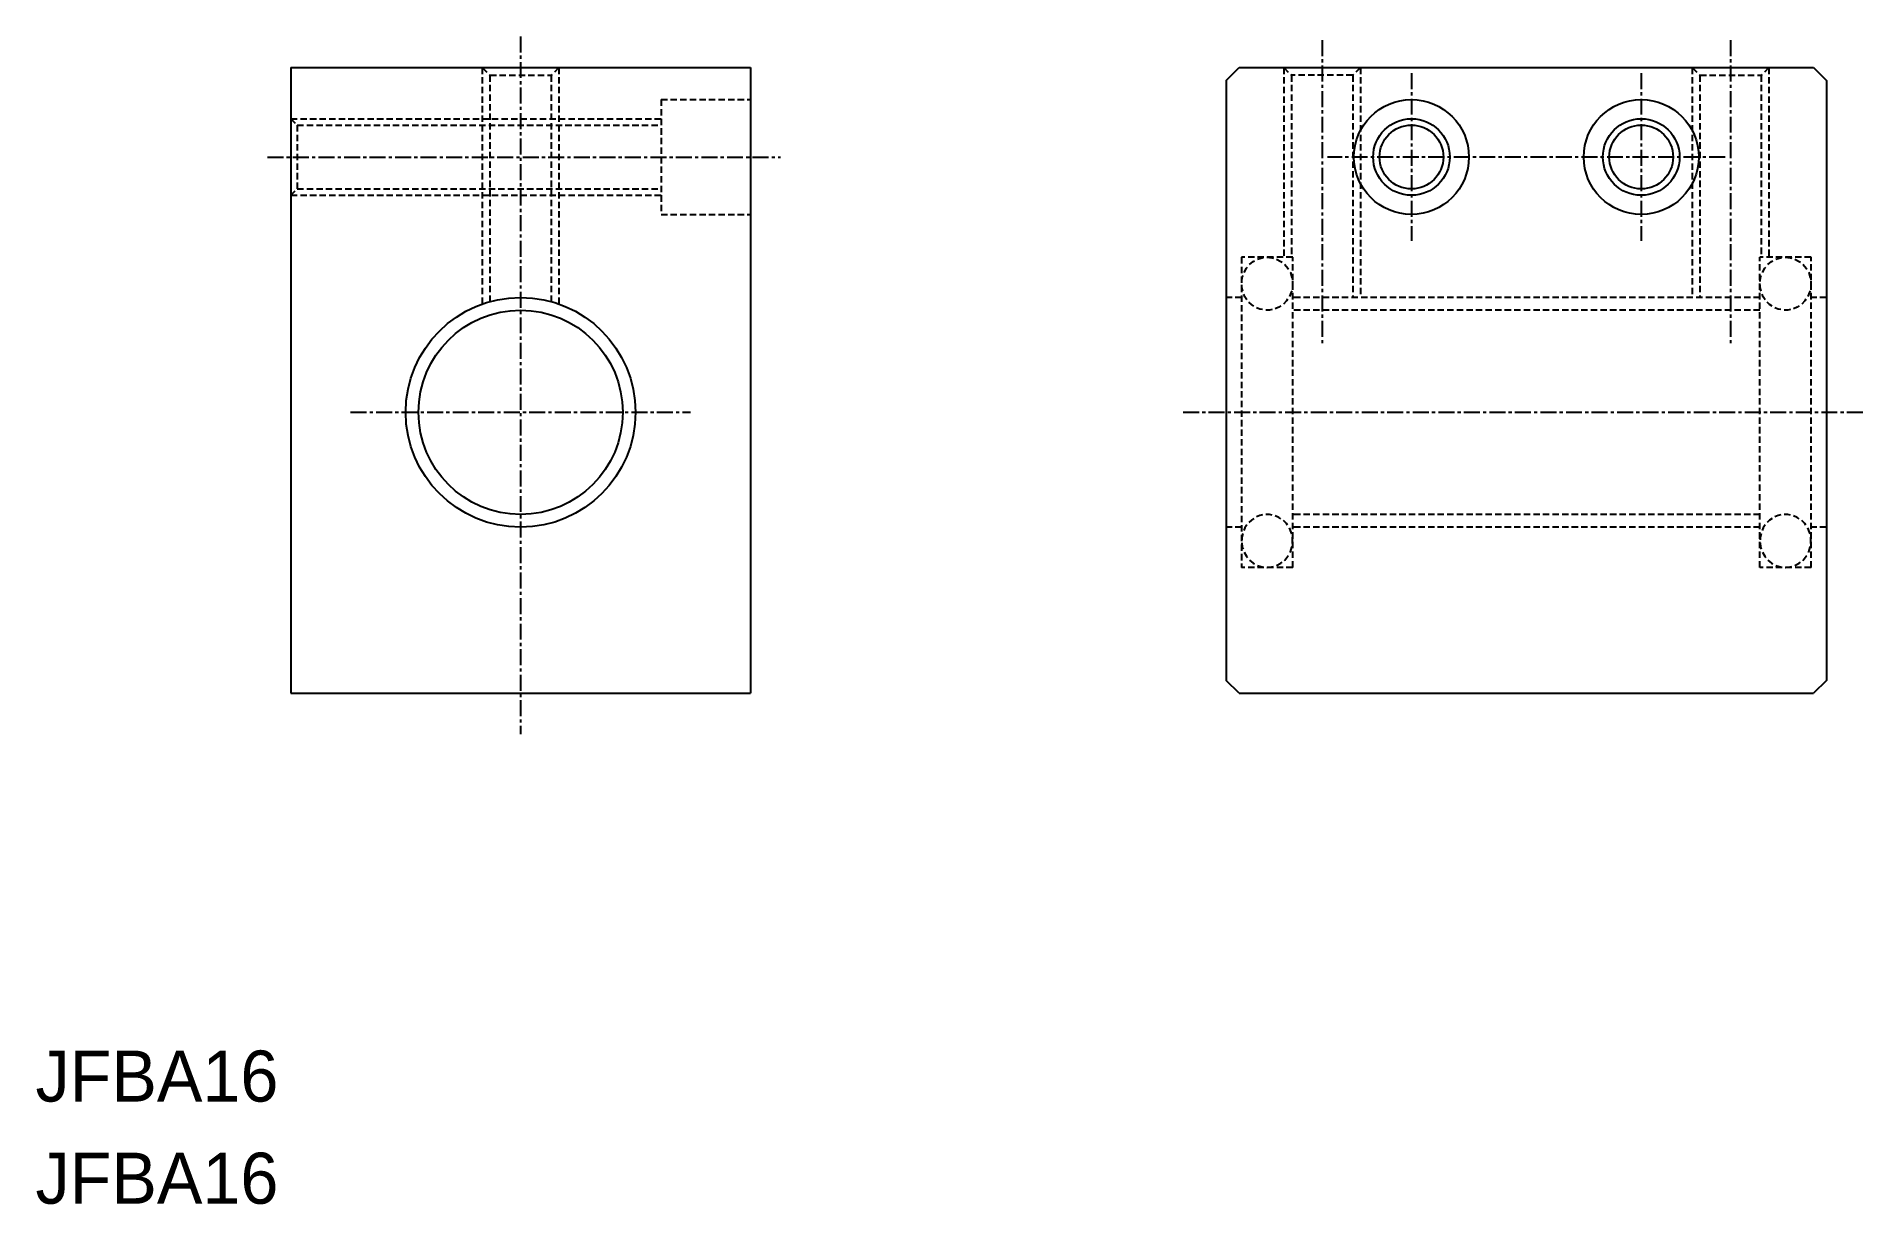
# Model space of a CAD drawing. Extents: x 10 to 153, y 10 to 101.
import ezdxf

# ---------------------------------------------------------------- set-up
doc = ezdxf.new("R2010")
doc.units = 0
doc.linetypes.add('CENTER', pattern=[2, 1.25, -0.25, 0.25, -0.25])
doc.linetypes.add('DASHED', pattern=[0.75, 0.5, -0.25])
doc.layers.get('0').update_dxf_attribs({"linetype": 'CONTINUOUS'})
doc.layers.add('CENTER', color=1, linetype='CENTER')

msp = doc.modelspace()

# ---------------------------------------------------------------- linework, layer by layer
at = {"color": 7, "linetype": 'CONTINUOUS'}
for p, q in [((30, 99), (30, 50)), ((30, 99), (66, 99)), ((39, 99), (39, 99)), ((48, 99), (48, 99)), ((66, 99), (66, 50)), ((103.28, 98), (104.28, 99)), ((104.28, 99), (149.28, 99)), ((149.28, 99), (150.28, 98)), ((103.28, 98), (103.28, 51)), ((150.28, 98), (150.28, 51)), ((104.28, 50), (103.28, 51)), ((150.28, 51), (149.28, 50)), ((30, 50), (66, 50)), ((104.28, 50), (149.28, 50))]:
    msp.add_line(p, q, dxfattribs=at)
at = {"color": 3, "linetype": 'DASHED'}
for p, q in [((45, 99), (45, 80.49)), ((45, 99), (45.6, 98.4)), ((51, 99), (50.4, 98.4)), ((51, 99), (51, 80.49)), ((107.78, 99), (107.78, 84.15)), ((107.78, 99), (108.38, 98.4)), ((113.78, 99), (113.18, 98.4)), ((113.78, 99), (113.78, 81)), ((139.78, 99), (139.78, 81)), ((139.78, 99), (140.38, 98.4)), ((145.78, 99), (145.18, 98.4)), ((145.78, 99), (145.78, 84.15)), ((45.6, 98.4), (45.6, 80.67)), ((45.6, 98.4), (50.4, 98.4)), ((50.4, 98.4), (50.4, 80.67)), ((108.38, 98.4), (108.38, 84.15)), ((113.18, 98.4), (108.38, 98.4)), ((113.18, 98.4), (113.18, 81)), ((140.38, 98.4), (140.38, 81)), ((140.38, 98.4), (145.18, 98.4)), ((145.18, 98.4), (145.18, 84.15)), ((59, 96.5), (59, 87.5)), ((59, 96.5), (66, 96.5)), ((30, 95), (59, 95)), ((30, 95), (30.5, 94.5)), ((30.5, 94.5), (30.5, 89.5)), ((30.5, 94.5), (59, 94.5)), ((30, 89), (30.5, 89.5)), ((30, 89), (59, 89)), ((30.5, 89.5), (59, 89.5)), ((59, 87.5), (66, 87.5)), ((108.48, 84.15), (104.48, 84.15)), ((104.48, 84.15), (104.48, 59.85)), ((108.48, 59.85), (108.48, 84.15)), ((149.08, 84.15), (145.08, 84.15)), ((145.08, 59.85), (145.08, 84.15)), ((149.08, 59.85), (149.08, 84.15)), ((104.48, 81), (103.28, 81)), ((145.08, 81), (108.48, 81)), ((150.28, 81), (149.08, 81)), ((145.08, 80), (108.48, 80)), ((104.48, 63), (103.28, 63)), ((145.08, 64), (108.48, 64)), ((145.08, 63), (108.48, 63)), ((150.28, 63), (149.08, 63)), ((108.48, 59.85), (104.48, 59.85)), ((149.08, 59.85), (145.08, 59.85))]:
    msp.add_line(p, q, dxfattribs=at)
at = {"color": 3, "linetype": 'DASHED', "flags": 128}
for points in [[(106.48, 84.15), (106.85, 84.11), (107.22, 84), (107.56, 83.82), (107.86, 83.58), (108.11, 83.28), (108.3, 82.94), (108.42, 82.56), (108.47, 82.17), (108.46, 81.78), (108.37, 81.4), (108.21, 81.04), (107.99, 80.72), (107.71, 80.44), (107.39, 80.23), (107.04, 80.08), (106.67, 80.01), (106.29, 80.01), (105.91, 80.08), (105.56, 80.23), (105.24, 80.44), (104.96, 80.72), (104.74, 81.04), (104.59, 81.4), (104.5, 81.78), (104.48, 82.17), (104.53, 82.56), (104.66, 82.94), (104.85, 83.28), (105.1, 83.58), (105.39, 83.82), (105.73, 84), (106.1, 84.11)], [(147.08, 84.15), (147.45, 84.11), (147.82, 84), (148.16, 83.82), (148.46, 83.58), (148.71, 83.28), (148.9, 82.94), (149.02, 82.56), (149.07, 82.17), (149.06, 81.78), (148.97, 81.4), (148.81, 81.04), (148.59, 80.72), (148.31, 80.44), (147.99, 80.23), (147.64, 80.08), (147.27, 80.01), (146.89, 80.01), (146.51, 80.08), (146.16, 80.23), (145.84, 80.44), (145.56, 80.72), (145.34, 81.04), (145.19, 81.4), (145.1, 81.78), (145.08, 82.17), (145.13, 82.56), (145.26, 82.94), (145.45, 83.28), (145.7, 83.58), (145.99, 83.82), (146.33, 84), (146.7, 84.11)], [(106.48, 59.85), (106.85, 59.89), (107.22, 60), (107.56, 60.18), (107.86, 60.42), (108.11, 60.72), (108.3, 61.06), (108.42, 61.44), (108.47, 61.83), (108.46, 62.22), (108.37, 62.6), (108.21, 62.96), (107.99, 63.28), (107.71, 63.56), (107.39, 63.77), (107.04, 63.92), (106.67, 63.99), (106.29, 63.99), (105.91, 63.92), (105.56, 63.77), (105.24, 63.56), (104.96, 63.28), (104.74, 62.96), (104.59, 62.6), (104.5, 62.22), (104.48, 61.83), (104.53, 61.44), (104.66, 61.06), (104.85, 60.72), (105.1, 60.42), (105.39, 60.18), (105.73, 60), (106.1, 59.89)], [(147.08, 59.85), (147.45, 59.89), (147.82, 60), (148.16, 60.18), (148.46, 60.42), (148.71, 60.72), (148.9, 61.06), (149.02, 61.44), (149.07, 61.83), (149.06, 62.22), (148.97, 62.6), (148.81, 62.96), (148.59, 63.28), (148.31, 63.56), (147.99, 63.77), (147.64, 63.92), (147.27, 63.99), (146.89, 63.99), (146.51, 63.92), (146.16, 63.77), (145.84, 63.56), (145.56, 63.28), (145.34, 62.96), (145.19, 62.6), (145.1, 62.22), (145.08, 61.83), (145.13, 61.44), (145.26, 61.06), (145.45, 60.72), (145.7, 60.42), (145.99, 60.18), (146.33, 60), (146.7, 59.89)]]:
    msp.add_lwpolyline(points, close=True, dxfattribs=at)
at = {"color": 7, "linetype": 'CONTINUOUS'}
for centre, radius in [((117.78, 92), 4.5), ((135.78, 92), 4.5), ((117.78, 92), 2.5), ((135.78, 92), 2.5), ((48, 72), 9), ((48, 72), 8)]:
    msp.add_circle(centre, radius, dxfattribs=at)
at = {"color": 3}
for centre in [(117.78, 92), (135.78, 92)]:
    msp.add_circle(centre, 3, dxfattribs=at)
at = {"layer": 'CENTER', "color": 1, "linetype": 'CENTER'}
for p, q in [((48, 101.44), (48, 46.78)), ((110.78, 101.16), (110.78, 77.38)), ((142.78, 101.16), (142.78, 77.38)), ((117.78, 98.57), (117.78, 85.43)), ((135.78, 98.57), (135.78, 85.43)), ((28.17, 92), (68.36, 92)), ((142.35, 92), (111.2, 92)), ((34.68, 72), (61.32, 72)), ((99.89, 72), (153.26, 72))]:
    msp.add_line(p, q, dxfattribs=at)

# ---------------------------------------------------------------- texts
at = {"color": 7, "linetype": 'CONTINUOUS'}
for p in [(10, 18), (10, 10)]:
    msp.add_text('JFBA16', height=4, dxfattribs=at).set_placement(p)

doc.saveas('drawing.dxf')
